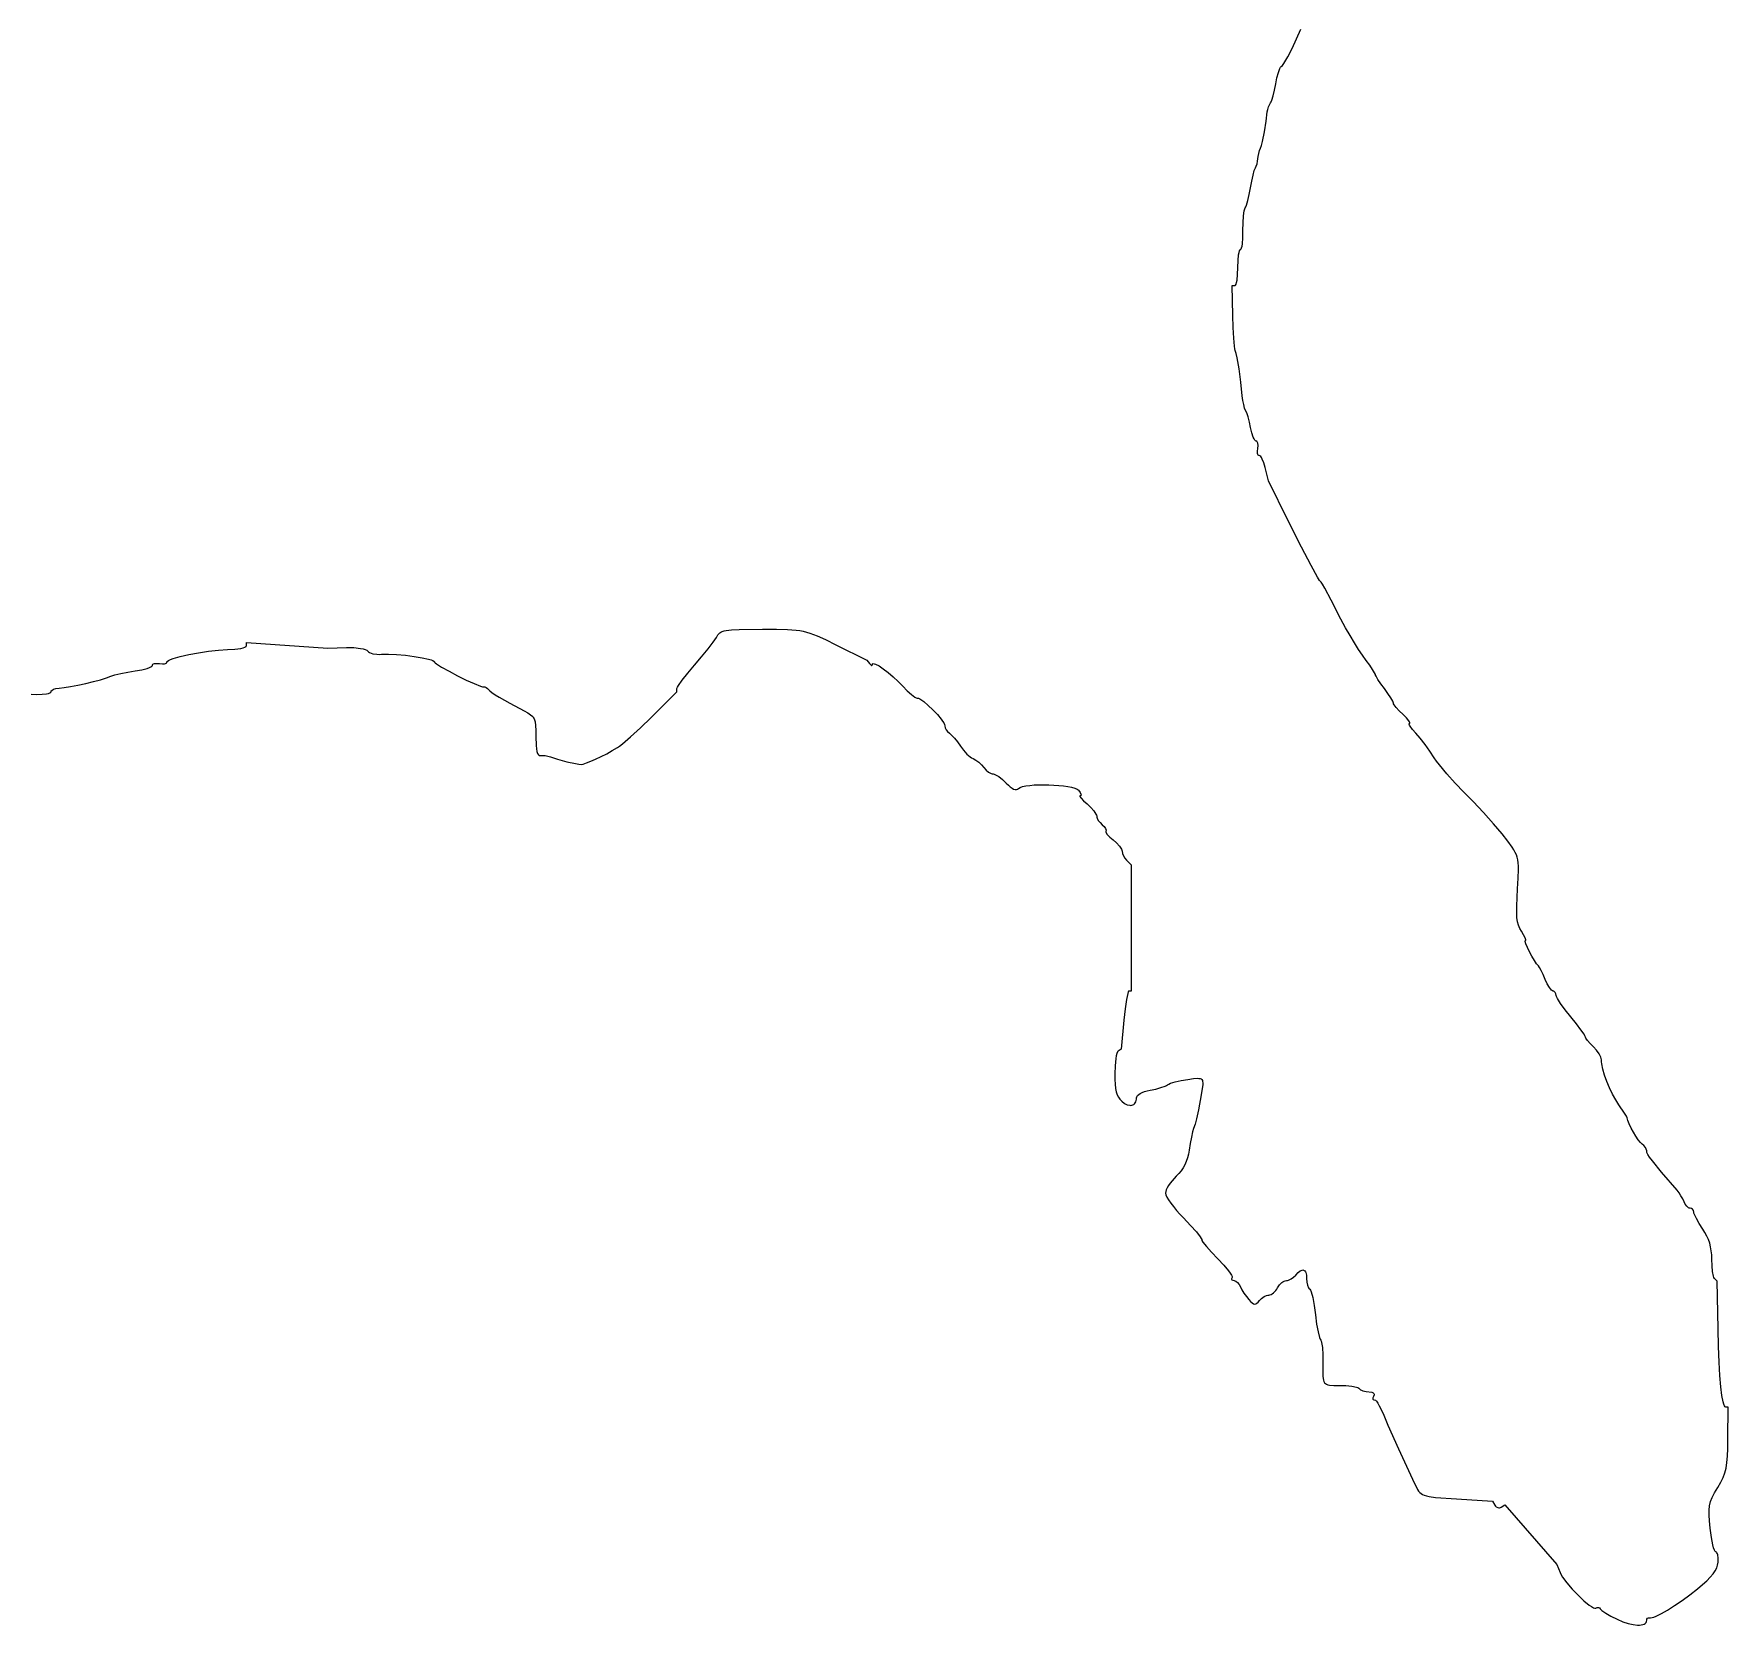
# Model space of a CAD drawing. Extents: x -20.7 to -3.4, y 4.4 to 16.8.
# Drawn here: x -8.401 to -5.371, y 4.938 to 7.783 of the extents above; entities that cross this region are included whole.
import ezdxf

# ---------------------------------------------------------------- set-up
doc = ezdxf.new("R2010")
doc.units = 0
doc.header["$MEASUREMENT"] = 0
doc.layers.add('LAYER_1', color=18, linetype='CONTINUOUS')

msp = doc.modelspace()

# ---------------------------------------------------------------- linework, layer by layer
at = {"layer": 'LAYER_1', "color": 7}
for p, q in [((-6.1429, 7.7748), (-6.1355, 7.792)), ((-6.1588, 7.7421), (-6.1509, 7.7575)), ((-6.1509, 7.7575), (-6.1429, 7.7748)), ((-6.1715, 7.7236), (-6.1703, 7.7248)), ((-6.1703, 7.7248), (-6.1682, 7.7268)), ((-6.1682, 7.7268), (-6.1655, 7.7305)), ((-6.1655, 7.7305), (-6.1588, 7.7421)), ((-6.1802, 7.694), (-6.178, 7.705)), ((-6.178, 7.705), (-6.1754, 7.7144)), ((-6.1754, 7.7144), (-6.1727, 7.7214)), ((-6.1727, 7.7214), (-6.1715, 7.7236)), ((-6.1885, 7.662), (-6.1873, 7.6648)), ((-6.1873, 7.6648), (-6.1848, 7.6727)), ((-6.1848, 7.6727), (-6.1823, 7.6829)), ((-6.1823, 7.6829), (-6.1802, 7.694)), ((-6.1972, 7.6275), (-6.1952, 7.6439)), ((-6.1952, 7.6439), (-6.1945, 7.6482)), ((-6.1945, 7.6482), (-6.1932, 7.6527)), ((-6.1932, 7.6527), (-6.1915, 7.6568)), ((-6.1915, 7.6568), (-6.1896, 7.6601)), ((-6.1896, 7.6601), (-6.1885, 7.662)), ((-6.2041, 7.5909), (-6.2004, 7.6084)), ((-6.2004, 7.6084), (-6.1972, 7.6275)), ((-6.2103, 7.5695), (-6.209, 7.5747)), ((-6.209, 7.5747), (-6.2074, 7.5792)), ((-6.2074, 7.5792), (-6.2059, 7.5841)), ((-6.2059, 7.5841), (-6.2041, 7.5909)), ((-6.2185, 7.5389), (-6.2166, 7.5437)), ((-6.2166, 7.5437), (-6.215, 7.5469)), ((-6.215, 7.5469), (-6.2135, 7.5511)), ((-6.2135, 7.5511), (-6.2125, 7.5556)), ((-6.2125, 7.5556), (-6.2119, 7.5598)), ((-6.2119, 7.5598), (-6.2113, 7.5644)), ((-6.2113, 7.5644), (-6.2103, 7.5695)), ((-6.2253, 7.5081), (-6.2231, 7.5199)), ((-6.2231, 7.5199), (-6.2208, 7.5305)), ((-6.2208, 7.5305), (-6.2185, 7.5389)), ((-6.2325, 7.4773), (-6.23, 7.4856)), ((-6.23, 7.4856), (-6.2275, 7.4963)), ((-6.2275, 7.4963), (-6.2253, 7.5081)), ((-6.2387, 7.4458), (-6.2379, 7.458)), ((-6.2379, 7.458), (-6.2366, 7.4673)), ((-6.2366, 7.4673), (-6.2357, 7.4705)), ((-6.2357, 7.4705), (-6.2348, 7.4725)), ((-6.2348, 7.4725), (-6.2337, 7.4744)), ((-6.2337, 7.4744), (-6.2325, 7.4773)), ((-6.239, 7.4189), (-6.2388, 7.4321)), ((-6.2388, 7.4321), (-6.2387, 7.4458)), ((-6.2465, 7.3886), (-6.2458, 7.3926)), ((-6.2458, 7.3926), (-6.245, 7.3956)), ((-6.245, 7.3956), (-6.244, 7.3974)), ((-6.244, 7.3974), (-6.2431, 7.3981)), ((-6.2431, 7.3981), (-6.2421, 7.3988)), ((-6.2421, 7.3988), (-6.2412, 7.4008)), ((-6.2412, 7.4008), (-6.2404, 7.4039)), ((-6.2404, 7.4039), (-6.2398, 7.4081)), ((-6.2398, 7.4081), (-6.239, 7.4189)), ((-6.2483, 7.3532), (-6.2479, 7.3658)), ((-6.2479, 7.3658), (-6.2476, 7.3783)), ((-6.2476, 7.3783), (-6.2465, 7.3886)), ((-6.257, 7.28), (-6.2578, 7.3334)), ((-6.2578, 7.3334), (-6.2529, 7.3334)), ((-6.2529, 7.3334), (-6.2519, 7.3341)), ((-6.2519, 7.3341), (-6.251, 7.336)), ((-6.251, 7.336), (-6.2501, 7.339)), ((-6.2501, 7.339), (-6.2494, 7.3429)), ((-6.2494, 7.3429), (-6.2483, 7.3532)), ((-6.2564, 7.2585), (-6.257, 7.28)), ((-6.2553, 7.2395), (-6.2564, 7.2585)), ((-6.254, 7.2249), (-6.2553, 7.2395)), ((-6.2532, 7.22), (-6.254, 7.2249)), ((-6.2525, 7.217), (-6.2532, 7.22)), ((-6.2509, 7.2118), (-6.2525, 7.217)), ((-6.2492, 7.2044), (-6.2509, 7.2118)), ((-6.2457, 7.1844), (-6.2492, 7.2044)), ((-6.2424, 7.1606), (-6.2457, 7.1844)), ((-6.2399, 7.1361), (-6.2424, 7.1606)), ((-6.2389, 7.128), (-6.2399, 7.1361)), ((-6.2375, 7.1205), (-6.2389, 7.128)), ((-6.2358, 7.1142), (-6.2375, 7.1205)), ((-6.234, 7.1102), (-6.2358, 7.1142)), ((-6.232, 7.1057), (-6.234, 7.1102)), ((-6.2296, 7.0985), (-6.232, 7.1057)), ((-6.2273, 7.0894), (-6.2296, 7.0985)), ((-6.2252, 7.0794), (-6.2273, 7.0894)), ((-6.223, 7.07), (-6.2252, 7.0794)), ((-6.2204, 7.0623), (-6.223, 7.07)), ((-6.219, 7.0594), (-6.2204, 7.0623)), ((-6.2177, 7.0571), (-6.219, 7.0594)), ((-6.2164, 7.0557), (-6.2177, 7.0571)), ((-6.2153, 7.0552), (-6.2164, 7.0557)), ((-6.2142, 7.055), (-6.2153, 7.0552)), ((-6.2134, 7.0542), (-6.2142, 7.055)), ((-6.2127, 7.053), (-6.2134, 7.0542)), ((-6.2129, 7.0373), (-6.2124, 7.0423)), ((-6.2126, 7.0332), (-6.2129, 7.0373)), ((-6.2122, 7.0514), (-6.2127, 7.053)), ((-6.2121, 7.0316), (-6.2126, 7.0332)), ((-6.2124, 7.0423), (-6.2118, 7.0473)), ((-6.2118, 7.0473), (-6.2122, 7.0514)), ((-6.2114, 7.0304), (-6.2121, 7.0316)), ((-6.2106, 7.0296), (-6.2114, 7.0304)), ((-6.2096, 7.0294), (-6.2106, 7.0296)), ((-6.2084, 7.0289), (-6.2096, 7.0294)), ((-6.2071, 7.0277), (-6.2084, 7.0289)), ((-6.2058, 7.0258), (-6.2071, 7.0277)), ((-6.2044, 7.0232), (-6.2058, 7.0258)), ((-6.2017, 7.0165), (-6.2044, 7.0232)), ((-6.1993, 7.0083), (-6.2017, 7.0165)), ((-6.1934, 6.9841), (-6.1993, 7.0083)), ((-6.1582, 6.9129), (-6.1934, 6.9841)), ((-6.1343, 6.8658), (-6.1582, 6.9129)), ((-6.1169, 6.8326), (-6.1343, 6.8658)), ((-6.1054, 6.8121), (-6.1169, 6.8326)), ((-6.1017, 6.8062), (-6.1054, 6.8121)), ((-6.0992, 6.8029), (-6.1017, 6.8062)), ((-6.0967, 6.7994), (-6.0992, 6.8029)), ((-6.0926, 6.7921), (-6.0967, 6.7994)), ((-6.0813, 6.7706), (-6.0926, 6.7921)), ((-6.0638, 6.7369), (-6.0813, 6.7706)), ((-6.0554, 6.7217), (-6.0638, 6.7369)), ((-8.0205, 6.6891), (-8.0205, 6.6949)), ((-8.0205, 6.6949), (-7.875, 6.6852)), ((-7.195, 6.6836), (-7.1858, 6.6958)), ((-7.1858, 6.6958), (-7.1803, 6.7043)), ((-7.1803, 6.7043), (-7.1776, 6.7089)), ((-7.1776, 6.7089), (-7.1761, 6.7107)), ((-7.1761, 6.7107), (-7.1743, 6.7124)), ((-7.1743, 6.7124), (-7.1722, 6.7138)), ((-7.1722, 6.7138), (-7.1697, 6.7149)), ((-7.1697, 6.7149), (-7.1666, 6.7159)), ((-7.1666, 6.7159), (-7.1629, 6.7167)), ((-7.1629, 6.7167), (-7.1531, 6.7179)), ((-7.1531, 6.7179), (-7.1395, 6.7185)), ((-7.1395, 6.7185), (-7.0976, 6.7188)), ((-7.0976, 6.7188), (-7.0727, 6.7188)), ((-7.0727, 6.7188), (-7.0533, 6.7184)), ((-7.0533, 6.7184), (-7.0379, 6.7174)), ((-7.0379, 6.7174), (-7.0312, 6.7165)), ((-7.0312, 6.7165), (-7.0249, 6.7154)), ((-7.0249, 6.7154), (-7.0189, 6.7139)), ((-7.0189, 6.7139), (-7.0129, 6.7121)), ((-7.0129, 6.7121), (-7.0002, 6.7072)), ((-7.0002, 6.7072), (-6.9853, 6.7004)), ((-6.9853, 6.7004), (-6.9668, 6.6913)), ((-6.0473, 6.7076), (-6.0554, 6.7217)), ((-6.0395, 6.6946), (-6.0473, 6.7076)), ((-6.032, 6.6829), (-6.0395, 6.6946)), ((-8.1598, 6.6629), (-8.1563, 6.6646)), ((-8.1563, 6.6646), (-8.1515, 6.6663)), ((-8.1515, 6.6663), (-8.139, 6.6699)), ((-8.139, 6.6699), (-8.1236, 6.6735)), ((-8.1236, 6.6735), (-8.1062, 6.6768)), ((-8.1062, 6.6768), (-8.0882, 6.6795)), ((-8.0882, 6.6795), (-8.0705, 6.6815)), ((-8.0705, 6.6815), (-8.0545, 6.6824)), ((-8.0545, 6.6824), (-8.0413, 6.6832)), ((-8.0413, 6.6832), (-8.0305, 6.6847)), ((-8.0305, 6.6847), (-8.0264, 6.6857)), ((-8.0264, 6.6857), (-8.0232, 6.6867)), ((-8.0232, 6.6867), (-8.0212, 6.6879)), ((-8.0212, 6.6879), (-8.0207, 6.6885)), ((-8.0207, 6.6885), (-8.0205, 6.6891)), ((-7.875, 6.6852), (-7.8416, 6.6862)), ((-7.8416, 6.6862), (-7.8282, 6.686)), ((-7.8282, 6.686), (-7.8166, 6.6847)), ((-7.8166, 6.6847), (-7.8119, 6.6838)), ((-7.8119, 6.6838), (-7.8081, 6.6826)), ((-7.8081, 6.6826), (-7.8053, 6.6813)), ((-7.8053, 6.6813), (-7.8037, 6.6799)), ((-7.8037, 6.6799), (-7.8024, 6.6785)), ((-7.8024, 6.6785), (-7.8004, 6.6772)), ((-7.8004, 6.6772), (-7.7977, 6.6761)), ((-7.7977, 6.6761), (-7.7946, 6.6752)), ((-7.7946, 6.6752), (-7.7872, 6.6741)), ((-7.7872, 6.6741), (-7.7831, 6.674)), ((-7.7831, 6.674), (-7.7789, 6.6741)), ((-7.7789, 6.6741), (-7.7665, 6.6743)), ((-7.7665, 6.6743), (-7.7519, 6.6737)), ((-7.7519, 6.6737), (-7.7362, 6.6723)), ((-7.7362, 6.6723), (-7.7206, 6.6703)), ((-7.7206, 6.6703), (-7.7065, 6.668)), ((-7.7065, 6.668), (-7.6949, 6.6654)), ((-7.6949, 6.6654), (-7.6904, 6.6641)), ((-7.2194, 6.6545), (-7.2066, 6.6693)), ((-7.2066, 6.6693), (-7.195, 6.6836)), ((-6.9668, 6.6913), (-6.911, 6.6638)), ((-6.025, 6.6724), (-6.032, 6.6829)), ((-6.0183, 6.6633), (-6.025, 6.6724)), ((-8.2709, 6.6318), (-8.2631, 6.6347)), ((-8.2631, 6.6347), (-8.2557, 6.6372)), ((-8.2557, 6.6372), (-8.245, 6.6398)), ((-8.245, 6.6398), (-8.2324, 6.6424)), ((-8.2324, 6.6424), (-8.2195, 6.6444)), ((-8.2195, 6.6444), (-8.2075, 6.6464)), ((-8.2075, 6.6464), (-8.1978, 6.6489)), ((-8.1978, 6.6489), (-8.194, 6.6503)), ((-8.194, 6.6503), (-8.1912, 6.6516)), ((-8.1912, 6.6516), (-8.1894, 6.6529)), ((-8.1894, 6.6529), (-8.1887, 6.6542)), ((-8.1887, 6.6542), (-8.1885, 6.6553)), ((-8.1885, 6.6553), (-8.1877, 6.6562)), ((-8.1877, 6.6562), (-8.1865, 6.6569)), ((-8.1865, 6.6569), (-8.1849, 6.6575)), ((-8.1849, 6.6575), (-8.1808, 6.6579)), ((-8.1808, 6.6579), (-8.1758, 6.6574)), ((-8.1758, 6.6574), (-8.1708, 6.6568)), ((-8.1708, 6.6568), (-8.1667, 6.6571)), ((-8.1667, 6.6571), (-8.1651, 6.6575)), ((-8.1651, 6.6575), (-8.1639, 6.6581)), ((-8.1639, 6.6581), (-8.1631, 6.6589)), ((-8.1631, 6.6589), (-8.1629, 6.6599)), ((-8.1629, 6.6599), (-8.1627, 6.6606)), ((-8.1627, 6.6606), (-8.1621, 6.6613)), ((-8.1621, 6.6613), (-8.1598, 6.6629)), ((-7.6904, 6.6641), (-7.687, 6.6628)), ((-7.687, 6.6628), (-7.6849, 6.6615)), ((-7.6849, 6.6615), (-7.6843, 6.6609)), ((-7.6843, 6.6609), (-7.6841, 6.6603)), ((-7.6841, 6.6603), (-7.6832, 6.659)), ((-7.6832, 6.659), (-7.6807, 6.6569)), ((-7.6807, 6.6569), (-7.6715, 6.6511)), ((-7.6715, 6.6511), (-7.6583, 6.6437)), ((-7.6583, 6.6437), (-7.643, 6.6358)), ((-7.643, 6.6358), (-7.6274, 6.6281)), ((-7.2415, 6.6278), (-7.2315, 6.6403)), ((-7.2315, 6.6403), (-7.2194, 6.6545)), ((-6.911, 6.6638), (-6.9063, 6.6574)), ((-6.9063, 6.6574), (-6.9044, 6.6553)), ((-6.9044, 6.6553), (-6.9029, 6.6543)), ((-6.9029, 6.6543), (-6.9023, 6.6542)), ((-6.9023, 6.6542), (-6.9019, 6.6545)), ((-6.9019, 6.6545), (-6.9014, 6.6559)), ((-6.9014, 6.6559), (-6.901, 6.657)), ((-6.901, 6.657), (-6.8999, 6.6575)), ((-6.8999, 6.6575), (-6.8981, 6.6573)), ((-6.8981, 6.6573), (-6.8957, 6.6564)), ((-6.8957, 6.6564), (-6.8895, 6.6532)), ((-6.8895, 6.6532), (-6.8818, 6.648)), ((-6.8818, 6.648), (-6.8731, 6.6415)), ((-6.8731, 6.6415), (-6.864, 6.6338)), ((-6.012, 6.6547), (-6.0183, 6.6633)), ((-6.0069, 6.6471), (-6.012, 6.6547)), ((-6.0034, 6.6412), (-6.0069, 6.6471)), ((-6.0021, 6.638), (-6.0034, 6.6412)), ((-6.0018, 6.6367), (-6.0021, 6.638)), ((-6.0008, 6.6347), (-6.0018, 6.6367)), ((-5.9974, 6.6288), (-6.0008, 6.6347)), ((-8.3778, 6.6035), (-8.3745, 6.6042)), ((-8.3745, 6.6042), (-8.372, 6.6051)), ((-8.372, 6.6051), (-8.3704, 6.6062)), ((-8.3704, 6.6062), (-8.3699, 6.6076)), ((-8.3699, 6.6076), (-8.3696, 6.6086)), ((-8.3696, 6.6086), (-8.3687, 6.6096)), ((-8.3687, 6.6096), (-8.3656, 6.6115)), ((-8.3656, 6.6115), (-8.361, 6.6128)), ((-8.361, 6.6128), (-8.3553, 6.6136)), ((-8.3553, 6.6136), (-8.3464, 6.6145)), ((-8.3464, 6.6145), (-8.3349, 6.6164)), ((-8.3349, 6.6164), (-8.3218, 6.6189)), ((-8.3218, 6.6189), (-8.3079, 6.6219)), ((-8.3079, 6.6219), (-8.2942, 6.6252)), ((-8.2942, 6.6252), (-8.2816, 6.6286)), ((-8.2816, 6.6286), (-8.2709, 6.6318)), ((-7.6274, 6.6281), (-7.6131, 6.6216)), ((-7.6131, 6.6216), (-7.602, 6.6173)), ((-7.602, 6.6173), (-7.5982, 6.6161)), ((-7.5982, 6.6161), (-7.5959, 6.6159)), ((-7.5959, 6.6159), (-7.594, 6.6157)), ((-7.594, 6.6157), (-7.5918, 6.6147)), ((-7.5918, 6.6147), (-7.5897, 6.6131)), ((-7.5897, 6.6131), (-7.5878, 6.611)), ((-7.5878, 6.611), (-7.5855, 6.6086)), ((-7.5855, 6.6086), (-7.5816, 6.6056)), ((-7.5816, 6.6056), (-7.576, 6.6018)), ((-7.2971, 6.5612), (-7.2507, 6.6072)), ((-7.2507, 6.6132), (-7.25, 6.6151)), ((-7.2507, 6.6072), (-7.2507, 6.6132)), ((-7.25, 6.6151), (-7.2482, 6.6183)), ((-7.2482, 6.6183), (-7.2415, 6.6278)), ((-6.864, 6.6338), (-6.855, 6.6255)), ((-6.855, 6.6255), (-6.8468, 6.617)), ((-6.8468, 6.617), (-6.8389, 6.6088)), ((-6.8389, 6.6088), (-6.8314, 6.6021)), ((-5.9922, 6.6212), (-5.9974, 6.6288)), ((-5.9859, 6.6127), (-5.9922, 6.6212)), ((-5.9797, 6.6041), (-5.9859, 6.6127)), ((-5.9745, 6.5963), (-5.9797, 6.6041)), ((-8.4054, 6.6031), (-8.3956, 6.6025)), ((-8.3956, 6.6025), (-8.386, 6.6026)), ((-8.386, 6.6026), (-8.3778, 6.6035)), ((-7.576, 6.6018), (-7.5688, 6.5974)), ((-7.5688, 6.5974), (-7.5496, 6.5865)), ((-7.5496, 6.5865), (-7.524, 6.573)), ((-6.8314, 6.6021), (-6.8253, 6.5976)), ((-6.8253, 6.5976), (-6.8229, 6.5963)), ((-6.8229, 6.5963), (-6.8212, 6.5959)), ((-6.8212, 6.5959), (-6.8191, 6.5955)), ((-6.8191, 6.5955), (-6.8164, 6.5942)), ((-6.8164, 6.5942), (-6.8095, 6.5895)), ((-6.8095, 6.5895), (-6.8014, 6.5828)), ((-6.8014, 6.5828), (-6.793, 6.5748)), ((-6.793, 6.5748), (-6.785, 6.5663)), ((-5.971, 6.5903), (-5.9745, 6.5963)), ((-5.9701, 6.5883), (-5.971, 6.5903)), ((-5.9698, 6.5869), (-5.9701, 6.5883)), ((-5.9694, 6.5857), (-5.9698, 6.5869)), ((-5.9684, 6.5839), (-5.9694, 6.5857)), ((-5.9647, 6.579), (-5.9684, 6.5839)), ((-5.9593, 6.573), (-5.9647, 6.579)), ((-7.524, 6.573), (-7.5174, 6.5694)), ((-7.5174, 6.5694), (-7.5124, 6.5661)), ((-7.5124, 6.5661), (-7.5087, 6.5626)), ((-7.5087, 6.5626), (-7.5072, 6.5607)), ((-7.5072, 6.5607), (-7.5061, 6.5585)), ((-7.5061, 6.5585), (-7.5044, 6.5534)), ((-7.5044, 6.5534), (-7.5035, 6.5467)), ((-7.5035, 6.5467), (-7.5031, 6.538)), ((-7.3161, 6.5427), (-7.2971, 6.5612)), ((-6.785, 6.5663), (-6.7783, 6.5582)), ((-6.7783, 6.5582), (-6.7757, 6.5546)), ((-6.7757, 6.5546), (-6.7737, 6.5513)), ((-6.7737, 6.5513), (-6.7724, 6.5486)), ((-6.7724, 6.5486), (-6.772, 6.5464)), ((-6.772, 6.5464), (-6.7713, 6.5429)), ((-5.9526, 6.5665), (-5.9593, 6.573)), ((-5.9464, 6.5603), (-5.9526, 6.5665)), ((-5.9421, 6.5553), (-5.9464, 6.5603)), ((-5.9408, 6.5533), (-5.9421, 6.5553)), ((-5.9417, 6.5503), (-5.9409, 6.5506)), ((-5.9417, 6.5492), (-5.9417, 6.5503)), ((-5.9411, 6.5476), (-5.9417, 6.5492)), ((-5.9398, 6.5454), (-5.9411, 6.5476)), ((-5.9409, 6.5506), (-5.9402, 6.551)), ((-5.9402, 6.5519), (-5.9408, 6.5533)), ((-5.9402, 6.551), (-5.9402, 6.5519)), ((-5.9357, 6.5397), (-5.9398, 6.5454)), ((-7.5031, 6.538), (-7.503, 6.527)), ((-7.503, 6.527), (-7.5025, 6.5112)), ((-7.3532, 6.5097), (-7.348, 6.5139)), ((-7.348, 6.5139), (-7.3338, 6.5263)), ((-7.3338, 6.5263), (-7.3161, 6.5427)), ((-6.7713, 6.5429), (-6.7695, 6.5392)), ((-6.7695, 6.5392), (-6.7669, 6.5358)), ((-6.7669, 6.5358), (-6.7637, 6.5332)), ((-6.7637, 6.5332), (-6.7596, 6.5297)), ((-6.7596, 6.5297), (-6.7545, 6.5242)), ((-6.7545, 6.5242), (-6.7491, 6.5173)), ((-6.7491, 6.5173), (-6.7439, 6.5098)), ((-5.9297, 6.5328), (-5.9357, 6.5397)), ((-5.922, 6.5239), (-5.9297, 6.5328)), ((-5.9132, 6.5127), (-5.922, 6.5239)), ((-7.5025, 6.5112), (-7.5019, 6.5053)), ((-7.5019, 6.5053), (-7.5011, 6.5005)), ((-7.5011, 6.5005), (-7.4999, 6.497)), ((-7.4999, 6.497), (-7.4985, 6.4946)), ((-7.4985, 6.4946), (-7.4969, 6.4933)), ((-7.4969, 6.4933), (-7.4949, 6.4931)), ((-7.4949, 6.4931), (-7.491, 6.4934)), ((-7.491, 6.4934), (-7.4863, 6.493)), ((-7.4863, 6.493), (-7.4815, 6.4921)), ((-7.4815, 6.4921), (-7.4771, 6.4907)), ((-7.4771, 6.4907), (-7.4641, 6.4865)), ((-7.4641, 6.4865), (-7.4476, 6.4821)), ((-7.4126, 6.4798), (-7.405, 6.4828)), ((-7.405, 6.4828), (-7.3961, 6.4867)), ((-7.3961, 6.4867), (-7.3764, 6.4964)), ((-7.3764, 6.4964), (-7.3664, 6.5018)), ((-7.3664, 6.5018), (-7.3569, 6.5072)), ((-7.3569, 6.5072), (-7.3532, 6.5097)), ((-6.7439, 6.5098), (-6.7386, 6.5025)), ((-6.7386, 6.5025), (-6.7326, 6.4958)), ((-6.7326, 6.4958), (-6.7266, 6.4906)), ((-6.7266, 6.4906), (-6.7239, 6.4888)), ((-6.7239, 6.4888), (-6.7214, 6.4876)), ((-6.7214, 6.4876), (-6.7165, 6.4851)), ((-6.7165, 6.4851), (-6.7112, 6.4813)), ((-5.9044, 6.5006), (-5.9132, 6.5127)), ((-5.8968, 6.4892), (-5.9044, 6.5006)), ((-5.8928, 6.4832), (-5.8968, 6.4892)), ((-5.8876, 6.4763), (-5.8928, 6.4832)), ((-7.4476, 6.4821), (-7.4322, 6.4786)), ((-7.4322, 6.4786), (-7.4262, 6.4776)), ((-7.4262, 6.4776), (-7.4221, 6.4772)), ((-7.4221, 6.4772), (-7.4184, 6.4778)), ((-7.4184, 6.4778), (-7.4126, 6.4798)), ((-6.7112, 6.4813), (-6.7062, 6.4767)), ((-6.7062, 6.4767), (-6.702, 6.4718)), ((-6.702, 6.4718), (-6.6981, 6.4672)), ((-6.6981, 6.4672), (-6.6937, 6.4635)), ((-6.6937, 6.4635), (-6.6892, 6.461)), ((-6.6892, 6.461), (-6.6872, 6.4603)), ((-6.6872, 6.4603), (-6.6854, 6.4601)), ((-6.6854, 6.4601), (-6.6834, 6.4597)), ((-6.6834, 6.4597), (-6.681, 6.4588)), ((-6.681, 6.4588), (-6.6751, 6.4553)), ((-6.6751, 6.4553), (-6.6685, 6.4501)), ((-5.8745, 6.4604), (-5.8876, 6.4763)), ((-5.8593, 6.4436), (-5.8745, 6.4604)), ((-6.6685, 6.4501), (-6.6619, 6.4438)), ((-6.6619, 6.4438), (-6.6582, 6.44)), ((-6.6582, 6.44), (-6.6548, 6.437)), ((-6.6548, 6.437), (-6.6516, 6.4347)), ((-6.6516, 6.4347), (-6.6488, 6.4332)), ((-6.6488, 6.4332), (-6.6462, 6.4323)), ((-6.6462, 6.4323), (-6.6439, 6.4322)), ((-6.6439, 6.4322), (-6.6419, 6.4328)), ((-6.6419, 6.4328), (-6.6401, 6.4341)), ((-6.6401, 6.4341), (-6.6372, 6.436)), ((-6.6372, 6.436), (-6.6327, 6.4375)), ((-6.6327, 6.4375), (-6.627, 6.4388)), ((-6.627, 6.4388), (-6.6201, 6.4397)), ((-6.6201, 6.4397), (-6.6123, 6.4404)), ((-6.6123, 6.4404), (-6.6038, 6.4408)), ((-6.6038, 6.4408), (-6.5858, 6.4408)), ((-6.5858, 6.4408), (-6.5679, 6.4398)), ((-6.5679, 6.4398), (-6.5595, 6.4389)), ((-6.5595, 6.4389), (-6.5519, 6.4377)), ((-6.5519, 6.4377), (-6.5451, 6.4364)), ((-6.5451, 6.4364), (-6.5395, 6.4348)), ((-6.5395, 6.4348), (-6.5352, 6.433)), ((-6.5352, 6.433), (-6.5337, 6.432)), ((-6.5337, 6.432), (-6.5326, 6.4309)), ((-6.5326, 6.4309), (-6.5299, 6.4272)), ((-6.5299, 6.4272), (-6.5284, 6.4241)), ((-6.5283, 6.422), (-6.5287, 6.4214)), ((-6.5284, 6.4241), (-6.5281, 6.4229)), ((-6.5281, 6.4229), (-6.5283, 6.422)), ((-5.8438, 6.4277), (-5.8593, 6.4436)), ((-5.827, 6.4108), (-5.8438, 6.4277)), ((-6.5296, 6.4212), (-6.5302, 6.4209)), ((-6.5302, 6.4209), (-6.5302, 6.4201)), ((-6.5302, 6.4201), (-6.5281, 6.4169)), ((-6.5287, 6.4214), (-6.5296, 6.4212)), ((-6.5281, 6.4169), (-6.5237, 6.4122)), ((-6.5237, 6.4122), (-6.5174, 6.4065)), ((-6.5174, 6.4065), (-6.5108, 6.4002)), ((-6.5108, 6.4002), (-6.5053, 6.394)), ((-6.5053, 6.394), (-6.5016, 6.3885)), ((-5.8086, 6.391), (-5.827, 6.4108)), ((-6.5016, 6.3885), (-6.5006, 6.3864)), ((-6.5006, 6.3864), (-6.5002, 6.3846)), ((-6.5002, 6.3846), (-6.5, 6.383)), ((-6.5, 6.383), (-6.4995, 6.3812)), ((-6.4995, 6.3812), (-6.4974, 6.3772)), ((-6.4974, 6.3772), (-6.4942, 6.3731)), ((-6.4942, 6.3731), (-6.4904, 6.3694)), ((-6.4904, 6.3694), (-6.4868, 6.3659)), ((-6.4868, 6.3659), (-6.4844, 6.3626)), ((-6.4844, 6.3626), (-6.4832, 6.3599)), ((-5.7907, 6.3709), (-5.8086, 6.391)), ((-5.7755, 6.3528), (-5.7907, 6.3709)), ((-6.4837, 6.358), (-6.484, 6.3571)), ((-6.484, 6.3571), (-6.4837, 6.3558)), ((-6.4833, 6.3588), (-6.4837, 6.358)), ((-6.4837, 6.3558), (-6.4813, 6.3521)), ((-6.4832, 6.3599), (-6.4833, 6.3588)), ((-6.4813, 6.3521), (-6.4769, 6.3474)), ((-6.4769, 6.3474), (-6.4709, 6.3423)), ((-6.4709, 6.3423), (-6.4647, 6.3368)), ((-6.4647, 6.3368), (-6.4596, 6.3311)), ((-6.4596, 6.3311), (-6.4562, 6.3259)), ((-5.7651, 6.3397), (-5.7755, 6.3528)), ((-5.7574, 6.3292), (-5.7651, 6.3397)), ((-6.4562, 6.3259), (-6.4553, 6.3236)), ((-6.4553, 6.3236), (-6.455, 6.3218)), ((-6.455, 6.3218), (-6.4543, 6.3181)), ((-6.4543, 6.3181), (-6.4526, 6.3138)), ((-6.4526, 6.3138), (-6.45, 6.3096)), ((-6.45, 6.3096), (-6.4469, 6.3058)), ((-6.4469, 6.3058), (-6.4389, 6.2978)), ((-5.7544, 6.3245), (-5.7574, 6.3292)), ((-5.7519, 6.32), (-5.7544, 6.3245)), ((-5.75, 6.3156), (-5.7519, 6.32)), ((-5.7484, 6.3111), (-5.75, 6.3156)), ((-5.7474, 6.3063), (-5.7484, 6.3111)), ((-5.7466, 6.3012), (-5.7474, 6.3063)), ((-5.7462, 6.2955), (-5.7466, 6.3012)), ((-6.4389, 6.2978), (-6.4386, 6.0719)), ((-5.7479, 6.2545), (-5.7467, 6.274)), ((-5.7467, 6.274), (-5.7461, 6.2892)), ((-5.7461, 6.2892), (-5.7462, 6.2955)), ((-5.7494, 6.224), (-5.7479, 6.2545)), ((-5.7494, 6.2127), (-5.7494, 6.224)), ((-5.7489, 6.2035), (-5.7494, 6.2127)), ((-5.7478, 6.196), (-5.7489, 6.2035)), ((-5.7462, 6.1896), (-5.7478, 6.196)), ((-5.7439, 6.1841), (-5.7462, 6.1896)), ((-5.7409, 6.1789), (-5.7439, 6.1841)), ((-5.737, 6.1725), (-5.7409, 6.1789)), ((-5.7344, 6.1673), (-5.737, 6.1725)), ((-5.7332, 6.1638), (-5.7344, 6.1673)), ((-5.7343, 6.162), (-5.7339, 6.1625)), ((-5.7342, 6.1608), (-5.7343, 6.162)), ((-5.7328, 6.1563), (-5.7342, 6.1608)), ((-5.7339, 6.1625), (-5.7333, 6.1628)), ((-5.7333, 6.1628), (-5.7332, 6.1638)), ((-5.73, 6.1498), (-5.7328, 6.1563)), ((-5.7262, 6.1422), (-5.73, 6.1498)), ((-5.722, 6.1342), (-5.7262, 6.1422)), ((-5.7177, 6.1269), (-5.722, 6.1342)), ((-5.7138, 6.1209), (-5.7177, 6.1269)), ((-5.7106, 6.1172), (-5.7138, 6.1209)), ((-5.7086, 6.1143), (-5.7106, 6.1172)), ((-5.7056, 6.1087), (-5.7086, 6.1143)), ((-5.7021, 6.1013), (-5.7056, 6.1087)), ((-5.6985, 6.0929), (-5.7021, 6.1013)), ((-5.6948, 6.0848), (-5.6985, 6.0929)), ((-6.4449, 6.0678), (-6.4472, 6.0567)), ((-6.4438, 6.0708), (-6.4449, 6.0678)), ((-6.4433, 6.0716), (-6.4438, 6.0708)), ((-6.4429, 6.0719), (-6.4433, 6.0716)), ((-6.4386, 6.0719), (-6.4429, 6.0719)), ((-5.6908, 6.0781), (-5.6948, 6.0848)), ((-5.6872, 6.0736), (-5.6908, 6.0781)), ((-5.6856, 6.0723), (-5.6872, 6.0736)), ((-5.6843, 6.0719), (-5.6856, 6.0723)), ((-5.6832, 6.0717), (-5.6843, 6.0719)), ((-5.6821, 6.0713), (-5.6832, 6.0717)), ((-5.6803, 6.0696), (-5.6821, 6.0713)), ((-5.6791, 6.0672), (-5.6803, 6.0696)), ((-5.6786, 6.0642), (-5.6791, 6.0672)), ((-5.6781, 6.0621), (-5.6786, 6.0642)), ((-5.6766, 6.0588), (-5.6781, 6.0621)), ((-5.671, 6.0498), (-5.6766, 6.0588)), ((-6.4496, 6.0402), (-6.4517, 6.0201)), ((-6.4472, 6.0567), (-6.4496, 6.0402)), ((-5.6628, 6.0384), (-5.671, 6.0498)), ((-5.6528, 6.0259), (-5.6628, 6.0384)), ((-6.4517, 6.0201), (-6.4563, 5.9683)), ((-5.6427, 6.0136), (-5.6528, 6.0259)), ((-5.6345, 6.0029), (-5.6427, 6.0136)), ((-5.6289, 5.9948), (-5.6345, 6.0029)), ((-6.4563, 5.9683), (-6.4621, 5.9647)), ((-5.6274, 5.9922), (-5.6289, 5.9948)), ((-5.6269, 5.9906), (-5.6274, 5.9922)), ((-5.6266, 5.9894), (-5.6269, 5.9906)), ((-5.6257, 5.9878), (-5.6266, 5.9894)), ((-5.6226, 5.9834), (-5.6257, 5.9878)), ((-5.618, 5.978), (-5.6226, 5.9834)), ((-5.6123, 5.9724), (-5.618, 5.978)), ((-5.6066, 5.9663), (-5.6123, 5.9724)), ((-6.4674, 5.9385), (-6.4679, 5.9237)), ((-6.4662, 5.9512), (-6.4674, 5.9385)), ((-6.4653, 5.9563), (-6.4662, 5.9512)), ((-6.4644, 5.9604), (-6.4653, 5.9563)), ((-6.4633, 5.9633), (-6.4644, 5.9604)), ((-6.4621, 5.9647), (-6.4633, 5.9633)), ((-5.602, 5.9599), (-5.6066, 5.9663)), ((-5.5989, 5.9538), (-5.602, 5.9599)), ((-5.5981, 5.9512), (-5.5989, 5.9538)), ((-5.5979, 5.949), (-5.5981, 5.9512)), ((-5.5977, 5.9456), (-5.5979, 5.949)), ((-5.5972, 5.9416), (-5.5977, 5.9456)), ((-5.5952, 5.9324), (-5.5972, 5.9416)), ((-6.4679, 5.9237), (-6.4678, 5.9137)), ((-6.4678, 5.9137), (-6.4673, 5.9052)), ((-6.3714, 5.9057), (-6.3684, 5.907)), ((-6.3684, 5.907), (-6.3598, 5.9097)), ((-6.3598, 5.9097), (-6.349, 5.9122)), ((-6.349, 5.9122), (-6.3372, 5.9141)), ((-6.3372, 5.9141), (-6.3275, 5.9154)), ((-6.3275, 5.9154), (-6.3204, 5.916)), ((-6.3204, 5.916), (-6.3176, 5.9159)), ((-6.3176, 5.9159), (-6.3154, 5.9155)), ((-6.3154, 5.9155), (-6.3137, 5.9148)), ((-6.3137, 5.9148), (-6.3123, 5.9137)), ((-6.3123, 5.9137), (-6.3114, 5.9122)), ((-6.3114, 5.9122), (-6.3109, 5.9102)), ((-6.3109, 5.9102), (-6.3107, 5.9078)), ((-6.3107, 5.9078), (-6.3108, 5.9048)), ((-5.5921, 5.9218), (-5.5952, 5.9324)), ((-5.588, 5.9104), (-5.5921, 5.9218)), ((-5.5832, 5.8988), (-5.588, 5.9104)), ((-6.4673, 5.9052), (-6.4665, 5.8979)), ((-6.4665, 5.8979), (-6.4653, 5.8918)), ((-6.4653, 5.8918), (-6.4636, 5.8866)), ((-6.4636, 5.8866), (-6.4614, 5.8822)), ((-6.4614, 5.8822), (-6.4587, 5.8784)), ((-6.4587, 5.8784), (-6.4554, 5.875)), ((-6.4297, 5.876), (-6.4292, 5.8785)), ((-6.4292, 5.8785), (-6.4291, 5.8811)), ((-6.4291, 5.8811), (-6.4286, 5.8831)), ((-6.4286, 5.8831), (-6.4273, 5.8851)), ((-6.4273, 5.8851), (-6.4252, 5.8871)), ((-6.4252, 5.8871), (-6.4223, 5.8889)), ((-6.4223, 5.8889), (-6.4188, 5.8906)), ((-6.4188, 5.8906), (-6.4147, 5.8921)), ((-6.4147, 5.8921), (-6.41, 5.8934)), ((-6.41, 5.8934), (-6.4048, 5.8945)), ((-6.4048, 5.8945), (-6.3948, 5.8967)), ((-6.3948, 5.8967), (-6.3856, 5.8993)), ((-6.3856, 5.8993), (-6.3781, 5.902)), ((-6.3781, 5.902), (-6.3754, 5.9033)), ((-6.3754, 5.9033), (-6.3734, 5.9045)), ((-6.3734, 5.9045), (-6.3714, 5.9057)), ((-6.3136, 5.8867), (-6.3185, 5.8598)), ((-6.3108, 5.9048), (-6.3136, 5.8867)), ((-5.5779, 5.8876), (-5.5832, 5.8988)), ((-5.5723, 5.8774), (-5.5779, 5.8876)), ((-5.5667, 5.8686), (-5.5723, 5.8774)), ((-6.4554, 5.875), (-6.4504, 5.8712)), ((-6.4504, 5.8712), (-6.4457, 5.8687)), ((-6.4457, 5.8687), (-6.4412, 5.8677)), ((-6.4412, 5.8677), (-6.4392, 5.8676)), ((-6.4392, 5.8676), (-6.4373, 5.8679)), ((-6.4373, 5.8679), (-6.4355, 5.8685)), ((-6.4355, 5.8685), (-6.4339, 5.8694)), ((-6.4339, 5.8694), (-6.4325, 5.8706)), ((-6.4325, 5.8706), (-6.4313, 5.8721)), ((-6.4313, 5.8721), (-6.4304, 5.8739)), ((-6.4304, 5.8739), (-6.4297, 5.876)), ((-6.3185, 5.8598), (-6.3218, 5.8437)), ((-5.5565, 5.8536), (-5.5667, 5.8686)), ((-5.5533, 5.8483), (-5.5565, 5.8536)), ((-5.552, 5.8455), (-5.5533, 5.8483)), ((-6.3289, 5.82), (-6.331, 5.8108)), ((-6.3271, 5.8261), (-6.3289, 5.82)), ((-6.3243, 5.8338), (-6.3271, 5.8261)), ((-6.3218, 5.8437), (-6.3243, 5.8338)), ((-5.5507, 5.8406), (-5.552, 5.8455)), ((-5.5482, 5.8343), (-5.5507, 5.8406)), ((-5.5447, 5.8271), (-5.5482, 5.8343)), ((-5.5406, 5.8196), (-5.5447, 5.8271)), ((-5.5363, 5.8123), (-5.5406, 5.8196)), ((-6.335, 5.7877), (-6.3363, 5.7805)), ((-6.3331, 5.7996), (-6.335, 5.7877)), ((-6.331, 5.8108), (-6.3331, 5.7996)), ((-5.5321, 5.806), (-5.5363, 5.8123)), ((-5.5282, 5.8011), (-5.5321, 5.806)), ((-5.5251, 5.7983), (-5.5282, 5.8011)), ((-5.5219, 5.7957), (-5.5251, 5.7983)), ((-5.5193, 5.7925), (-5.5219, 5.7957)), ((-5.5176, 5.7892), (-5.5193, 5.7925)), ((-5.5169, 5.7861), (-5.5176, 5.7892)), ((-5.5164, 5.7835), (-5.5169, 5.7861)), ((-6.3457, 5.7559), (-6.3493, 5.7506)), ((-6.3427, 5.7615), (-6.3457, 5.7559)), ((-6.3401, 5.7674), (-6.3427, 5.7615)), ((-6.3379, 5.7737), (-6.3401, 5.7674)), ((-6.3363, 5.7805), (-6.3379, 5.7737)), ((-5.5148, 5.78), (-5.5164, 5.7835)), ((-5.5117, 5.7751), (-5.5148, 5.78)), ((-5.5068, 5.7685), (-5.5117, 5.7751)), ((-5.4903, 5.7483), (-5.5068, 5.7685)), ((-6.3689, 5.7285), (-6.3717, 5.7244)), ((-6.3656, 5.7327), (-6.3689, 5.7285)), ((-6.362, 5.7368), (-6.3656, 5.7327)), ((-6.3582, 5.7407), (-6.362, 5.7368)), ((-6.3535, 5.7456), (-6.3582, 5.7407)), ((-6.3493, 5.7506), (-6.3535, 5.7456)), ((-5.4627, 5.7161), (-5.4903, 5.7483)), ((-6.3769, 5.7134), (-6.3773, 5.7107)), ((-6.3773, 5.7107), (-6.3767, 5.7076)), ((-6.3758, 5.7167), (-6.3769, 5.7134)), ((-6.3767, 5.7076), (-6.3748, 5.7035)), ((-6.3741, 5.7204), (-6.3758, 5.7167)), ((-6.3748, 5.7035), (-6.3718, 5.6985)), ((-6.3717, 5.7244), (-6.3741, 5.7204)), ((-6.3718, 5.6985), (-6.3678, 5.6927)), ((-5.4591, 5.7114), (-5.4627, 5.7161)), ((-5.4556, 5.7059), (-5.4591, 5.7114)), ((-5.4525, 5.7002), (-5.4556, 5.7059)), ((-5.4502, 5.6951), (-5.4525, 5.7002)), ((-5.4481, 5.6907), (-5.4502, 5.6951)), ((-6.3678, 5.6927), (-6.363, 5.6865)), ((-6.363, 5.6865), (-6.3575, 5.6798)), ((-6.3575, 5.6798), (-6.3515, 5.673)), ((-6.3515, 5.673), (-6.345, 5.6662)), ((-6.345, 5.6662), (-6.3324, 5.653)), ((-5.4454, 5.6871), (-5.4481, 5.6907)), ((-5.4424, 5.6846), (-5.4454, 5.6871)), ((-5.4409, 5.684), (-5.4424, 5.6846)), ((-5.4395, 5.6837), (-5.4409, 5.684)), ((-5.4369, 5.6832), (-5.4395, 5.6837)), ((-5.4348, 5.6817), (-5.4369, 5.6832)), ((-5.4333, 5.6796), (-5.4348, 5.6817)), ((-5.4328, 5.6769), (-5.4333, 5.6796)), ((-5.4325, 5.6751), (-5.4328, 5.6769)), ((-5.4315, 5.6724), (-5.4325, 5.6751)), ((-5.4281, 5.6651), (-5.4315, 5.6724)), ((-5.4229, 5.6561), (-5.4281, 5.6651)), ((-6.3324, 5.653), (-6.3221, 5.6414)), ((-6.3221, 5.6414), (-6.3152, 5.6325)), ((-5.4166, 5.6463), (-5.4229, 5.6561)), ((-5.4127, 5.64), (-5.4166, 5.6463)), ((-5.4093, 5.6338), (-5.4127, 5.64)), ((-6.3152, 5.6325), (-6.3133, 5.6295)), ((-6.3133, 5.6295), (-6.3126, 5.6276)), ((-6.3126, 5.6276), (-6.3121, 5.6259)), ((-6.3121, 5.6259), (-6.3104, 5.6231)), ((-6.3104, 5.6231), (-6.3042, 5.6152)), ((-6.3042, 5.6152), (-6.295, 5.6049)), ((-6.295, 5.6049), (-6.2838, 5.5934)), ((-5.4065, 5.6275), (-5.4093, 5.6338)), ((-5.4043, 5.6211), (-5.4065, 5.6275)), ((-5.4026, 5.6145), (-5.4043, 5.6211)), ((-5.4014, 5.6076), (-5.4026, 5.6145)), ((-5.4007, 5.6004), (-5.4014, 5.6076)), ((-6.2838, 5.5934), (-6.2729, 5.582)), ((-6.2729, 5.582), (-6.2644, 5.5719)), ((-5.4005, 5.5927), (-5.4007, 5.6004)), ((-5.4001, 5.5808), (-5.4005, 5.5927)), ((-5.399, 5.5703), (-5.4001, 5.5808)), ((-6.2644, 5.5719), (-6.2614, 5.5676)), ((-6.2614, 5.5676), (-6.2593, 5.5641)), ((-6.2593, 5.5641), (-6.2582, 5.5614)), ((-6.2583, 5.5598), (-6.2591, 5.5577)), ((-6.2591, 5.5577), (-6.259, 5.5567)), ((-6.259, 5.5567), (-6.2586, 5.5559)), ((-6.2586, 5.5559), (-6.2571, 5.5548)), ((-6.2581, 5.5605), (-6.2583, 5.5598)), ((-6.2582, 5.5614), (-6.2581, 5.5605)), ((-6.2571, 5.5548), (-6.2546, 5.5544)), ((-6.2546, 5.5544), (-6.2531, 5.5541)), ((-6.2531, 5.5541), (-6.2515, 5.5535)), ((-6.2515, 5.5535), (-6.2483, 5.551)), ((-6.2483, 5.551), (-6.2455, 5.5474)), ((-6.2455, 5.5474), (-6.2432, 5.543)), ((-6.1768, 5.5414), (-6.1734, 5.5464)), ((-6.1734, 5.5464), (-6.1693, 5.5506)), ((-6.1693, 5.5506), (-6.1672, 5.5521)), ((-6.1672, 5.5521), (-6.1651, 5.5533)), ((-6.1651, 5.5533), (-6.1631, 5.5541)), ((-6.1631, 5.5541), (-6.1612, 5.5544)), ((-6.1612, 5.5544), (-6.1593, 5.5546)), ((-6.1593, 5.5546), (-6.1572, 5.5551)), ((-6.1572, 5.5551), (-6.1527, 5.5572)), ((-6.1527, 5.5572), (-6.1482, 5.5603)), ((-6.1482, 5.5603), (-6.1444, 5.5641)), ((-6.1444, 5.5641), (-6.1402, 5.5686)), ((-6.1402, 5.5686), (-6.1364, 5.5716)), ((-6.1364, 5.5716), (-6.1331, 5.5731)), ((-6.1331, 5.5731), (-6.1316, 5.5733)), ((-6.1316, 5.5733), (-6.1303, 5.5731)), ((-6.1303, 5.5731), (-6.1291, 5.5725)), ((-6.1291, 5.5725), (-6.1281, 5.5715)), ((-6.1281, 5.5715), (-6.1272, 5.5702)), ((-6.1272, 5.5702), (-6.1264, 5.5685)), ((-6.1264, 5.5685), (-6.1254, 5.564)), ((-6.1254, 5.564), (-6.125, 5.558)), ((-6.125, 5.558), (-6.1246, 5.5516)), ((-6.1246, 5.5516), (-6.1234, 5.5458)), ((-6.1234, 5.5458), (-6.1215, 5.5413)), ((-5.3975, 5.5624), (-5.399, 5.5703)), ((-5.3966, 5.5597), (-5.3975, 5.5624)), ((-5.3956, 5.5581), (-5.3966, 5.5597)), ((-5.3908, 5.5533), (-5.3956, 5.5581)), ((-5.3891, 5.4681), (-5.3908, 5.5533)), ((-6.2432, 5.543), (-6.2407, 5.5377)), ((-6.2407, 5.5377), (-6.237, 5.5317)), ((-6.237, 5.5317), (-6.2327, 5.5256)), ((-6.2327, 5.5256), (-6.2282, 5.5202)), ((-6.2282, 5.5202), (-6.225, 5.5168)), ((-6.225, 5.5168), (-6.2223, 5.5144)), ((-6.2223, 5.5144), (-6.22, 5.5128)), ((-6.216, 5.5125), (-6.214, 5.5137)), ((-6.214, 5.5137), (-6.2118, 5.5157)), ((-6.2118, 5.5157), (-6.2093, 5.5186)), ((-6.2093, 5.5186), (-6.2054, 5.5224)), ((-6.2054, 5.5224), (-6.2009, 5.5256)), ((-6.2009, 5.5256), (-6.1964, 5.5277)), ((-6.1964, 5.5277), (-6.1943, 5.5283)), ((-6.1943, 5.5283), (-6.1924, 5.5285)), ((-6.1924, 5.5285), (-6.1905, 5.5287)), ((-6.1905, 5.5287), (-6.1885, 5.5295)), ((-6.1885, 5.5295), (-6.1864, 5.5307)), ((-6.1864, 5.5307), (-6.1842, 5.5323)), ((-6.1842, 5.5323), (-6.1802, 5.5364)), ((-6.1802, 5.5364), (-6.1784, 5.5388)), ((-6.1784, 5.5388), (-6.1768, 5.5414)), ((-6.1215, 5.5413), (-6.1205, 5.5397)), ((-6.1205, 5.5397), (-6.1193, 5.5387)), ((-6.1193, 5.5387), (-6.1181, 5.5371)), ((-6.1181, 5.5371), (-6.1168, 5.534)), ((-6.1168, 5.534), (-6.114, 5.5238)), ((-6.114, 5.5238), (-6.1113, 5.5097)), ((-6.22, 5.5128), (-6.2179, 5.5122)), ((-6.2179, 5.5122), (-6.216, 5.5125)), ((-6.1113, 5.5097), (-6.1091, 5.4931)), ((-6.1091, 5.4931), (-6.107, 5.4765)), ((-6.107, 5.4765), (-6.1045, 5.4625)), ((-6.1045, 5.4625), (-6.1021, 5.4525)), ((-6.1021, 5.4525), (-6.1009, 5.4495)), ((-5.3883, 5.4363), (-5.3891, 5.4681)), ((-6.1009, 5.4495), (-6.0998, 5.448)), ((-6.0998, 5.448), (-6.0989, 5.4467)), ((-6.0989, 5.4467), (-6.0981, 5.4438)), ((-6.0981, 5.4438), (-6.0967, 5.4345)), ((-6.0967, 5.4345), (-6.096, 5.4214)), ((-5.3872, 5.4083), (-5.3883, 5.4363)), ((-6.0959, 5.4059), (-6.0961, 5.393)), ((-6.0961, 5.393), (-6.0959, 5.3833)), ((-6.096, 5.4214), (-6.0959, 5.4059)), ((-5.3859, 5.3843), (-5.3872, 5.4083)), ((-6.0959, 5.3833), (-6.0955, 5.3795)), ((-6.0955, 5.3795), (-6.0949, 5.3763)), ((-6.0949, 5.3763), (-6.0941, 5.3737)), ((-6.0941, 5.3737), (-6.0929, 5.3716)), ((-6.0929, 5.3716), (-6.0913, 5.37)), ((-6.0913, 5.37), (-6.0894, 5.3688)), ((-6.0894, 5.3688), (-6.0869, 5.3679)), ((-6.0869, 5.3679), (-6.084, 5.3674)), ((-6.084, 5.3674), (-6.0766, 5.3668)), ((-6.0766, 5.3668), (-6.0667, 5.3667)), ((-6.0667, 5.3667), (-6.0546, 5.3664)), ((-6.0546, 5.3664), (-6.044, 5.3653)), ((-6.044, 5.3653), (-6.036, 5.3638)), ((-6.036, 5.3638), (-6.0334, 5.3629)), ((-6.0334, 5.3629), (-6.0318, 5.3619)), ((-6.0318, 5.3619), (-6.0285, 5.3591)), ((-5.3843, 5.3643), (-5.3859, 5.3843)), ((-5.3824, 5.3486), (-5.3843, 5.3643)), ((-6.0285, 5.3591), (-6.0267, 5.3581)), ((-6.0267, 5.3581), (-6.0245, 5.3573)), ((-6.0245, 5.3573), (-6.0182, 5.3559)), ((-6.0182, 5.3559), (-6.0082, 5.3546)), ((-6.0082, 5.3546), (-6.0059, 5.3538)), ((-6.0065, 5.3448), (-6.0066, 5.3428)), ((-6.0066, 5.3428), (-6.0063, 5.342)), ((-6.0053, 5.3473), (-6.0065, 5.3448)), ((-6.0063, 5.342), (-6.0057, 5.3414)), ((-6.0059, 5.3538), (-6.0051, 5.3531)), ((-6.0057, 5.3414), (-6.0049, 5.341)), ((-6.0043, 5.3499), (-6.0053, 5.3473)), ((-6.0051, 5.3531), (-6.0045, 5.3521)), ((-6.0049, 5.341), (-6.0039, 5.3409)), ((-6.0045, 5.3521), (-6.0043, 5.3511)), ((-6.0043, 5.3511), (-6.0043, 5.3499)), ((-6.0039, 5.3409), (-6.0021, 5.3403)), ((-6.0021, 5.3403), (-6.0001, 5.3384)), ((-6.0001, 5.3384), (-5.9977, 5.3351)), ((-5.9977, 5.3351), (-5.995, 5.3305)), ((-5.3803, 5.3372), (-5.3824, 5.3486)), ((-5.3792, 5.3332), (-5.3803, 5.3372)), ((-5.378, 5.3303), (-5.3792, 5.3332)), ((-5.995, 5.3305), (-5.9883, 5.3164)), ((-5.9883, 5.3164), (-5.9796, 5.2956)), ((-5.3768, 5.3285), (-5.378, 5.3303)), ((-5.3755, 5.3279), (-5.3768, 5.3285)), ((-5.3714, 5.3279), (-5.3755, 5.3279)), ((-5.3717, 5.2713), (-5.3714, 5.3279)), ((-5.9796, 5.2956), (-5.9604, 5.2535)), ((-5.3719, 5.2543), (-5.3717, 5.2713)), ((-5.9604, 5.2535), (-5.9318, 5.1914)), ((-5.3724, 5.2404), (-5.3719, 5.2543)), ((-5.3804, 5.2021), (-5.3773, 5.2104)), ((-5.3773, 5.2104), (-5.375, 5.2191)), ((-5.375, 5.2191), (-5.3734, 5.2289)), ((-5.3734, 5.2289), (-5.3724, 5.2404)), ((-5.9318, 5.1914), (-5.9282, 5.1837)), ((-5.9282, 5.1837), (-5.9265, 5.1805)), ((-5.9265, 5.1805), (-5.9247, 5.1778)), ((-5.3955, 5.1745), (-5.39, 5.1841)), ((-5.39, 5.1841), (-5.3846, 5.1936)), ((-5.3846, 5.1936), (-5.3804, 5.2021)), ((-5.9247, 5.1778), (-5.9227, 5.1755)), ((-5.9227, 5.1755), (-5.9204, 5.1735)), ((-5.9204, 5.1735), (-5.9178, 5.1718)), ((-5.9178, 5.1718), (-5.9145, 5.1704)), ((-5.9145, 5.1704), (-5.9107, 5.1693)), ((-5.9107, 5.1693), (-5.9061, 5.1683)), ((-5.9061, 5.1683), (-5.8943, 5.1667)), ((-5.8943, 5.1667), (-5.8571, 5.1641)), ((-5.8571, 5.1641), (-5.7929, 5.1601)), ((-5.7929, 5.1601), (-5.7882, 5.1526)), ((-5.7882, 5.1526), (-5.7872, 5.1512)), ((-5.7872, 5.1512), (-5.7859, 5.15)), ((-5.7859, 5.15), (-5.783, 5.1485)), ((-5.777, 5.1492), (-5.7705, 5.1532)), ((-5.7705, 5.1532), (-5.6773, 5.0465)), ((-5.4054, 5.144), (-5.4045, 5.1517)), ((-5.4045, 5.1517), (-5.4026, 5.159)), ((-5.4026, 5.159), (-5.3997, 5.1664)), ((-5.3997, 5.1664), (-5.3955, 5.1745)), ((-5.783, 5.1485), (-5.7815, 5.1482)), ((-5.7815, 5.1482), (-5.78, 5.1482)), ((-5.78, 5.1482), (-5.7785, 5.1485)), ((-5.7785, 5.1485), (-5.777, 5.1492)), ((-5.4055, 5.1351), (-5.4054, 5.144)), ((-5.4048, 5.1245), (-5.4055, 5.1351)), ((-5.4035, 5.1114), (-5.4048, 5.1245)), ((-5.4013, 5.095), (-5.4035, 5.1114)), ((-5.3986, 5.0816), (-5.4013, 5.095)), ((-5.3972, 5.0764), (-5.3986, 5.0816)), ((-5.3959, 5.0725), (-5.3972, 5.0764)), ((-5.3945, 5.07), (-5.3959, 5.0725)), ((-5.3939, 5.0694), (-5.3945, 5.07)), ((-5.3933, 5.0692), (-5.3939, 5.0694)), ((-5.3922, 5.0688), (-5.3933, 5.0692)), ((-5.3913, 5.0677), (-5.3922, 5.0688)), ((-5.3904, 5.066), (-5.3913, 5.0677)), ((-5.3898, 5.0637), (-5.3904, 5.066)), ((-5.3891, 5.0578), (-5.3898, 5.0637)), ((-5.6773, 5.0465), (-5.6718, 5.0322)), ((-5.6718, 5.0322), (-5.6699, 5.0283)), ((-5.4033, 5.0239), (-5.3983, 5.0297)), ((-5.3983, 5.0297), (-5.3945, 5.0351)), ((-5.3945, 5.0351), (-5.3918, 5.0404)), ((-5.3918, 5.0404), (-5.3901, 5.0455)), ((-5.3901, 5.0455), (-5.3892, 5.0506)), ((-5.3892, 5.0506), (-5.3891, 5.0578)), ((-5.6699, 5.0283), (-5.6672, 5.0239)), ((-5.6672, 5.0239), (-5.6597, 5.0137)), ((-5.6597, 5.0137), (-5.6502, 5.0026)), ((-5.6502, 5.0026), (-5.6397, 4.9917)), ((-5.4401, 4.9923), (-5.4263, 5.003)), ((-5.4263, 5.003), (-5.4172, 5.0107)), ((-5.4172, 5.0107), (-5.4096, 5.0176)), ((-5.4096, 5.0176), (-5.4033, 5.0239)), ((-5.6397, 4.9917), (-5.6293, 4.9818)), ((-5.6293, 4.9818), (-5.6198, 4.9741)), ((-5.6198, 4.9741), (-5.6158, 4.9713)), ((-5.6158, 4.9713), (-5.6123, 4.9694)), ((-5.6123, 4.9694), (-5.6096, 4.9685)), ((-5.6096, 4.9685), (-5.6086, 4.9684)), ((-5.6086, 4.9684), (-5.6078, 4.9687)), ((-5.6078, 4.9687), (-5.6054, 4.9697)), ((-5.6054, 4.9697), (-5.6032, 4.9697)), ((-5.6032, 4.9697), (-5.6012, 4.9689)), ((-5.6012, 4.9689), (-5.6, 4.9673)), ((-5.4795, 4.9652), (-5.4671, 4.9731)), ((-5.4671, 4.9731), (-5.4538, 4.9822)), ((-5.4538, 4.9822), (-5.4401, 4.9923)), ((-5.6, 4.9673), (-5.5989, 4.966)), ((-5.5989, 4.966), (-5.5969, 4.9643)), ((-5.5969, 4.9643), (-5.5902, 4.9598)), ((-5.5902, 4.9598), (-5.5808, 4.9544)), ((-5.5808, 4.9544), (-5.5697, 4.9486)), ((-5.5697, 4.9486), (-5.5598, 4.9443)), ((-5.5598, 4.9443), (-5.5502, 4.9411)), ((-5.5502, 4.9411), (-5.5413, 4.9391)), ((-5.5413, 4.9391), (-5.5333, 4.9383)), ((-5.5333, 4.9383), (-5.5298, 4.9383)), ((-5.5298, 4.9383), (-5.5266, 4.9386)), ((-5.5266, 4.9386), (-5.5238, 4.9393)), ((-5.5238, 4.9393), (-5.5214, 4.9402)), ((-5.5214, 4.9402), (-5.5195, 4.9414)), ((-5.5195, 4.9414), (-5.5181, 4.943)), ((-5.5181, 4.943), (-5.5172, 4.9448)), ((-5.5172, 4.9448), (-5.5169, 4.947)), ((-5.5169, 4.947), (-5.5165, 4.9491)), ((-5.5165, 4.9491), (-5.5155, 4.9506)), ((-5.5155, 4.9506), (-5.5139, 4.9514)), ((-5.5139, 4.9514), (-5.5121, 4.9514)), ((-5.5121, 4.9514), (-5.5101, 4.9512)), ((-5.5101, 4.9512), (-5.5074, 4.9517)), ((-5.5074, 4.9517), (-5.504, 4.9527)), ((-5.504, 4.9527), (-5.5001, 4.9543)), ((-5.5001, 4.9543), (-5.4907, 4.9589)), ((-5.4907, 4.9589), (-5.4795, 4.9652))]:
    msp.add_line(p, q, dxfattribs=at)

doc.saveas('drawing.dxf')
